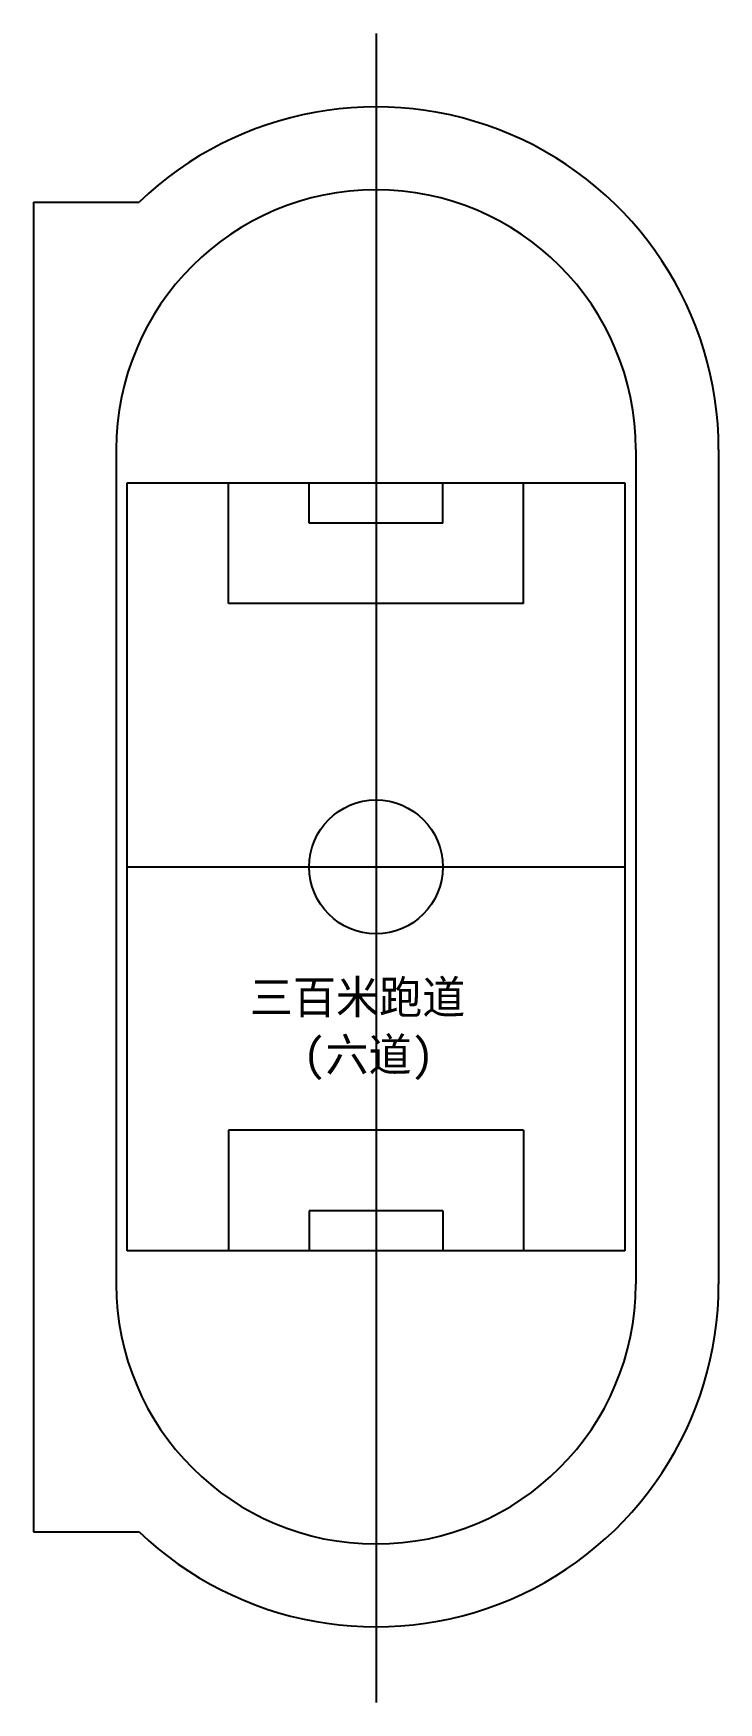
# Model space of a CAD drawing. Header units: metres. Extents: x 37716200 to 37778200, y 64394125 to 64545125.
import ezdxf

# ---------------------------------------------------------------- set-up
doc = ezdxf.new("R2010")
doc.units = ezdxf.units.M
for name, color, linetype in [('DOTE', 1, 'Continuous'), ('OUTLINE', 7, 'Continuous'), ('PUB_TEXT', 7, 'Continuous'), ('WALL1', 2, 'Continuous')]:
    doc.layers.add(name, color=color, linetype=linetype)

msp = doc.modelspace()

# ---------------------------------------------------------------- linework, layer by layer
at = {"layer": 'DOTE'}
msp.add_line((37747200, 64545124.6), (37747200, 64394124.6), dxfattribs=at)
at = {"layer": 'OUTLINE'}
for p, q in [((37716200, 64529865.37), (37716200, 64409587.83)), ((37716200, 64529865.37), (37725758.38, 64529865.37)), ((37723700, 64507476.6), (37723700, 64431976.6)), ((37770700, 64507476.6), (37770700, 64431976.6)), ((37778200, 64507476.6), (37778200, 64431976.6)), ((37716200, 64409587.83), (37725758.38, 64409587.83))]:
    msp.add_line(p, q, dxfattribs=at)
for centre, radius, start, end in [((37747200, 64507476.6), 31000, 0, 133.76), ((37747200, 64507476.6), 23500, 0, 180), ((37747200, 64431976.6), 23500, 180, 0), ((37747200, 64431976.6), 31000, 226.24, 0)]:
    msp.add_arc(centre, radius, start, end, dxfattribs=at)
at = {"layer": 'WALL1'}
for p, q in [((37724700, 64434983.95), (37724700, 64504469.25)), ((37724700, 64504469.25), (37769700, 64504469.25)), ((37733858.82, 64493550.13), (37733858.82, 64504469.25)), ((37741138.24, 64500829.54), (37741138.24, 64504469.25)), ((37753261.76, 64500829.54), (37753261.76, 64504469.25)), ((37760541.18, 64493550.13), (37760541.18, 64504469.25)), ((37769700, 64504469.25), (37769700, 64434983.95)), ((37753261.76, 64500829.54), (37741138.24, 64500829.54)), ((37760541.18, 64493550.13), (37733858.82, 64493550.13)), ((37724700, 64469726.6), (37769700, 64469726.6)), ((37733858.82, 64445903.07), (37733858.82, 64434983.95)), ((37760541.18, 64445903.07), (37733858.82, 64445903.07)), ((37760541.18, 64445903.07), (37760541.18, 64434983.95)), ((37741138.24, 64438623.66), (37741138.24, 64434983.95)), ((37753261.76, 64438623.66), (37741138.24, 64438623.66)), ((37753261.76, 64438623.66), (37753261.76, 64434983.95)), ((37769700, 64434983.95), (37724700, 64434983.95))]:
    msp.add_line(p, q, dxfattribs=at)
msp.add_circle((37747200, 64469726.6), 6055.15, dxfattribs=at)

# ---------------------------------------------------------------- texts
at = {"layer": 'PUB_TEXT'}
for s, p in [('三百米跑道', (37735779.43, 64456437.32)), ('(六道)', (37740579.43, 64451237.32))]:
    msp.add_text(s, height=3000, dxfattribs=at).set_placement(p)

doc.saveas('drawing.dxf')
